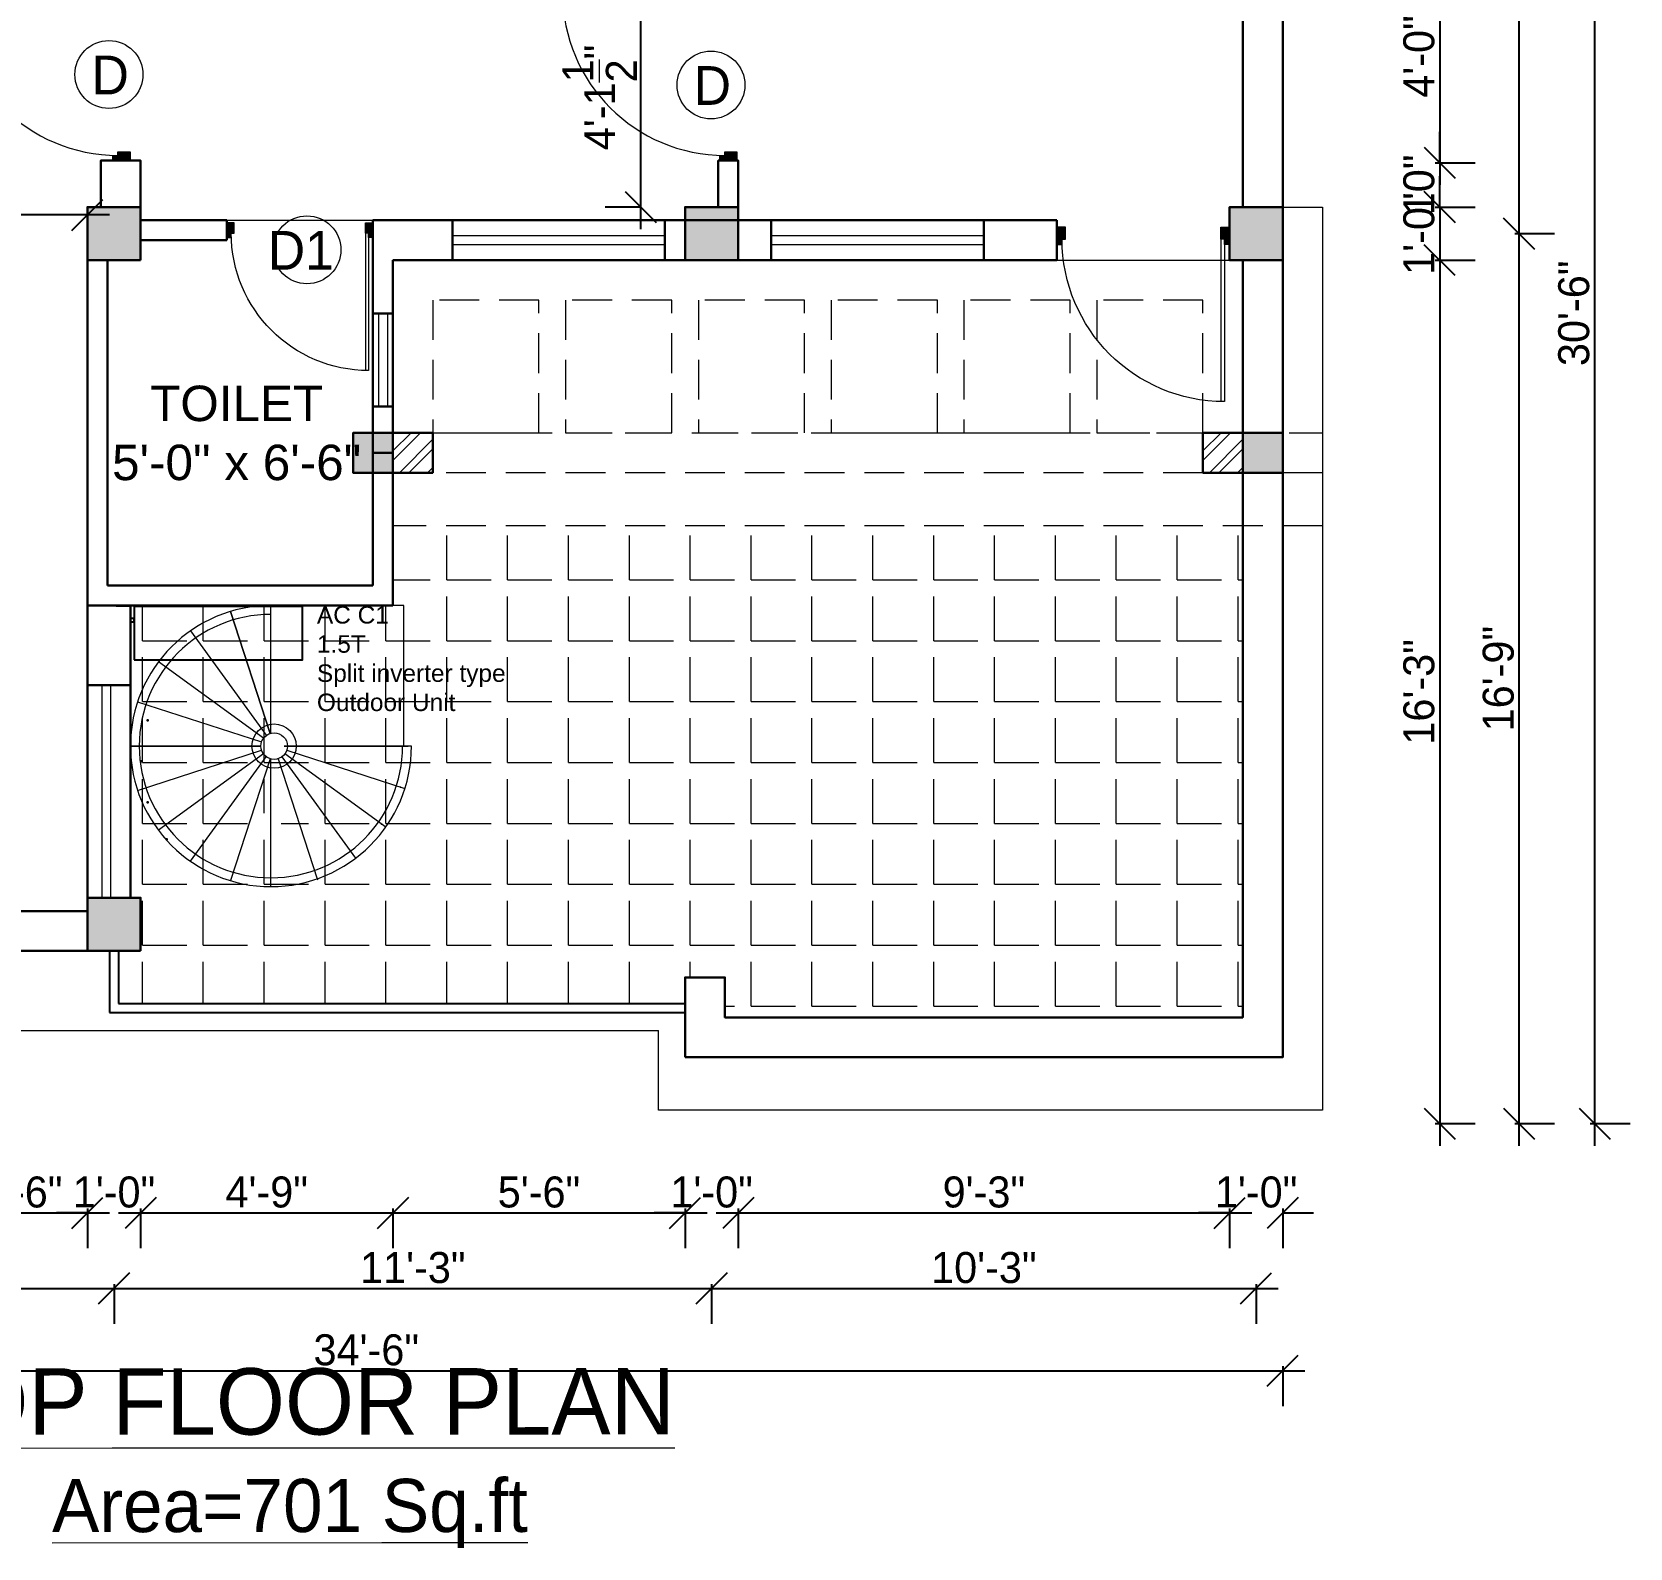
# Model space of a CAD drawing. Header units: inches. Extents: x 28835 to 36795, y -18828 to -9750.
# Drawn here: x 36434.4 to 36795.4, y -13843.1 to -13500.7 of the extents above; entities that cross this region are included whole.
import ezdxf

# ---------------------------------------------------------------- set-up
doc = ezdxf.new("R2010")
doc.units = ezdxf.units.IN
doc.header["$LTSCALE"] = 12
doc.header["$MEASUREMENT"] = 0
doc.linetypes.add('DASHED', pattern=[0.75, 0.5, -0.25])
doc.layers.add('06. Text', color=114, linetype='Continuous')
for name, color, linetype, lineweight in [('colum', 250, 'Continuous', 30), ('dimention', 5, 'Continuous', 9), ('dimentions', 5, 'Continuous', 9), ('Elevation', 114, 'Continuous', 20), ('Ha2', 31, 'Continuous', 0), ('HATCH', 11, 'Continuous', 9), ('N_DOOR', 32, 'Continuous', 13), ('railing', 210, 'Continuous', 25), ('S tie beam', 140, 'DASHED', 18), ('STAIRCASE', 6, 'Continuous', 9), ('Text', 7, 'Continuous', 5), ('Wall', 1, 'Continuous', 30), ('window', 6, 'Continuous', 9)]:
    doc.layers.add(name, color=color, linetype=linetype, lineweight=lineweight)
doc.styles.add('arial', font='arial.ttf')
doc.styles.add('Bijay', font='', dxfattribs={"height": 8})
doc.styles.add('KBS', font='GOTHIC.TTF')
doc.styles.add('Times', font='GOTHIC.TTF')
doc.styles.get('Bijay').set_extended_font_data('Serifa BT')
doc.dimstyles.new('D75', dxfattribs={"dimtxt": 7, "dimasz": 7, "dimexe": 8, "dimexo": 24, "dimgap": 1, "dimtad": 1, "dimdec": 1, "dimzin": 3, "dimdsep": 46, "dimlunit": 4, "dimtxsty": 'Times', "dimblk": 'OBLIQUE', "dimcen": 0, "dimdle": 5, "dimaunit": 1, "dimadec": 3, "dimazin": 0, "dimtfac": 1, "dimtdec": 1, "dimtix": 1, "dimtofl": 0, "dimtmove": 1, "dimatfit": 0, "dimldrblk": 'OBLIQUE', "dimfxl": 1, "dimfxlon": 1, "dimtolj": 1, "dimtzin": 0, "dimarcsym": 0})

# ---------------------------------------------------------------- blocks, each defined once
blk = doc.blocks.new('_Oblique')
at = {"color": 0, "linetype": 'ByBlock', "lineweight": -2}
blk.add_line((-0.5, -0.5), (0.5, 0.5), dxfattribs=at)
blk = doc.blocks.new('*D1259')
at = {"layer": 'Defpoints', "color": 0, "ltscale": 25, "transparency": 16777216}
for p in [(36583.43, -13490.76), (36571.87, -13540.26), (36583.46, -13540.26)]:
    blk.add_point(p, dxfattribs=at)
at = {"layer": 'dimentions', "color": 0, "lineweight": -2, "ltscale": 25, "transparency": 16777216}
for p, q in [((36571.87, -13485.76), (36571.87, -13545.26)), ((36571.87, -13490.76), (36563.87, -13490.76)), ((36571.87, -13540.26), (36563.87, -13540.26))]:
    blk.add_line(p, q, dxfattribs=at)
at = {"layer": 'dimentions', "color": 0, "lineweight": -2, "ltscale": 25, "transparency": 16777216, "xscale": 7, "yscale": 7, "zscale": 7}
for p, rotation in [((36571.87, -13490.76), 90), ((36571.87, -13540.26), 270)]:
    blk.add_blockref('_Oblique', p, dxfattribs=dict(at, rotation=rotation))
at = {"layer": 'dimentions', "color": 0, "ltscale": 25, "transparency": 16777216, "insert": (36562.61, -13515.51), "char_height": 7, "attachment_point": 5, "rotation": 90, "style": 'Times'}
blk.add_mtext('\\A1;4\'-1{\\H1x;\\S1/2;}"', dxfattribs=at)
blk = doc.blocks.new('D1000')
at = {"linetype": 'Continuous'}
for points in [[(30, 50), (30, 20), (50, 20), (50, -50), (0, -50), (0, 50)], [(970, 50), (970, 20), (950, 20), (950, -50), (1000, -50), (1000, 50)]]:
    blk.add_hatch(color=256, dxfattribs=at).paths.add_polyline_path(points)
at = {"color": 0, "linetype": 'Continuous'}
for p, q in [((950, 20), (950, 959.8)), ((970, 50), (970, 960))]:
    blk.add_line(p, q, dxfattribs=at)
at = {"linetype": 'Continuous'}
for points in [[(30, 50), (30, 20), (50, 20), (50, -50), (0, -50), (0, 50)], [(970, 50), (970, 20), (950, 20), (950, -50), (1000, -50), (1000, 50)]]:
    blk.add_lwpolyline(points, close=True, dxfattribs=at)
blk.add_arc((970, 20), 940, 90, 180, dxfattribs=at)
blk = doc.blocks.new('*D1260')
at = {"layer": 'Defpoints', "color": 0, "ltscale": 25, "transparency": 16777216}
for p in [(36397.9, -13540.26), (36446.9, -13540.26), (36397.9, -13542.04)]:
    blk.add_point(p, dxfattribs=at)
at = {"layer": 'dimentions', "color": 0, "lineweight": -2, "ltscale": 25, "transparency": 16777216}
for p, q in [((36451.9, -13542.04), (36392.9, -13542.04)), ((36397.9, -13542.04), (36397.9, -13550.04)), ((36446.9, -13542.04), (36446.9, -13550.04))]:
    blk.add_line(p, q, dxfattribs=at)
at = {"layer": 'dimentions', "color": 0, "lineweight": -2, "ltscale": 25, "transparency": 16777216, "xscale": 7, "yscale": 7, "zscale": 7, "rotation": 180}
blk.add_blockref('_Oblique', (36397.9, -13542.04), dxfattribs=at)
at = {"layer": 'dimentions', "color": 0, "lineweight": -2, "ltscale": 25, "transparency": 16777216, "xscale": 7, "yscale": 7, "zscale": 7}
blk.add_blockref('_Oblique', (36446.9, -13542.04), dxfattribs=at)
at = {"layer": 'dimentions', "color": 0, "ltscale": 25, "transparency": 16777216, "insert": (36422.4, -13537.45), "char_height": 7, "attachment_point": 5, "style": 'Times'}
blk.add_mtext('\\A1;4\'-1"', dxfattribs=at)
blk = doc.blocks.new('*D1264')
at = {"layer": 'Defpoints', "color": 0, "ltscale": 12, "transparency": 16777216}
for p in [(36416.98, -13708.26), (36446.9, -13708.26), (36446.9, -13767.42)]:
    blk.add_point(p, dxfattribs=at)
at = {"layer": 'dimention', "color": 0, "lineweight": -2, "ltscale": 12, "transparency": 16777216}
for p, q in [((36411.98, -13767.42), (36451.9, -13767.42)), ((36416.98, -13766.42), (36416.98, -13775.42)), ((36446.9, -13766.42), (36446.9, -13775.42))]:
    blk.add_line(p, q, dxfattribs=at)
at = {"layer": 'dimention', "color": 0, "lineweight": -2, "ltscale": 12, "transparency": 16777216, "xscale": 7, "yscale": 7, "zscale": 7, "rotation": 180}
blk.add_blockref('_Oblique', (36416.98, -13767.42), dxfattribs=at)
at = {"layer": 'dimention', "color": 0, "lineweight": -2, "ltscale": 12, "transparency": 16777216, "xscale": 7, "yscale": 7, "zscale": 7}
blk.add_blockref('_Oblique', (36446.9, -13767.42), dxfattribs=at)
at = {"layer": 'dimention', "color": 0, "ltscale": 12, "transparency": 16777216, "insert": (36431.94, -13762.75), "char_height": 7, "attachment_point": 5, "style": 'Times'}
blk.add_mtext('\\A1;2\'-6"', dxfattribs=at)
blk = doc.blocks.new('*D1265')
at = {"layer": 'Defpoints', "color": 0, "ltscale": 12, "transparency": 16777216}
for p in [(36446.9, -13708.26), (36458.9, -13708.26), (36458.9, -13767.42)]:
    blk.add_point(p, dxfattribs=at)
at = {"layer": 'dimention', "color": 0, "lineweight": -2, "ltscale": 12, "transparency": 16777216}
for p, q in [((36446.9, -13767.42), (36439.9, -13767.42)), ((36446.9, -13766.42), (36446.9, -13775.42)), ((36458.9, -13766.42), (36458.9, -13775.42)), ((36458.9, -13767.42), (36465.9, -13767.42))]:
    blk.add_line(p, q, dxfattribs=at)
at = {"layer": 'dimention', "color": 0, "lineweight": -2, "ltscale": 12, "transparency": 16777216, "xscale": 7, "yscale": 7, "zscale": 7}
blk.add_blockref('_Oblique', (36446.9, -13767.42), dxfattribs=at)
at = {"layer": 'dimention', "color": 0, "lineweight": -2, "ltscale": 12, "transparency": 16777216, "xscale": 7, "yscale": 7, "zscale": 7, "rotation": 180}
blk.add_blockref('_Oblique', (36458.9, -13767.42), dxfattribs=at)
at = {"layer": 'dimention', "color": 0, "ltscale": 12, "transparency": 16777216, "insert": (36452.9, -13762.75), "char_height": 7, "attachment_point": 5, "style": 'Times'}
blk.add_mtext('\\A1;1\'-0"', dxfattribs=at)
blk = doc.blocks.new('*D1266')
at = {"layer": 'Defpoints', "color": 0, "ltscale": 12, "transparency": 16777216}
for p in [(36515.9, -13630.26), (36458.9, -13708.26), (36515.9, -13767.42)]:
    blk.add_point(p, dxfattribs=at)
at = {"layer": 'dimention', "color": 0, "lineweight": -2, "ltscale": 12, "transparency": 16777216}
for p, q in [((36453.9, -13767.42), (36520.9, -13767.42)), ((36458.9, -13766.42), (36458.9, -13775.42)), ((36515.9, -13766.42), (36515.9, -13775.42))]:
    blk.add_line(p, q, dxfattribs=at)
at = {"layer": 'dimention', "color": 0, "lineweight": -2, "ltscale": 12, "transparency": 16777216, "xscale": 7, "yscale": 7, "zscale": 7, "rotation": 180}
blk.add_blockref('_Oblique', (36458.9, -13767.42), dxfattribs=at)
at = {"layer": 'dimention', "color": 0, "lineweight": -2, "ltscale": 12, "transparency": 16777216, "xscale": 7, "yscale": 7, "zscale": 7}
blk.add_blockref('_Oblique', (36515.9, -13767.42), dxfattribs=at)
at = {"layer": 'dimention', "color": 0, "ltscale": 12, "transparency": 16777216, "insert": (36487.4, -13762.75), "char_height": 7, "attachment_point": 5, "style": 'Times'}
blk.add_mtext('\\A1;4\'-9"', dxfattribs=at)
blk = doc.blocks.new('*D1267')
at = {"layer": 'Defpoints', "color": 0, "ltscale": 12, "transparency": 16777216}
for p in [(36581.9, -13552.26), (36515.9, -13630.26), (36581.9, -13767.42)]:
    blk.add_point(p, dxfattribs=at)
at = {"layer": 'dimention', "color": 0, "lineweight": -2, "ltscale": 12, "transparency": 16777216}
for p, q in [((36510.9, -13767.42), (36586.9, -13767.42)), ((36515.9, -13766.42), (36515.9, -13775.42)), ((36581.9, -13766.42), (36581.9, -13775.42))]:
    blk.add_line(p, q, dxfattribs=at)
at = {"layer": 'dimention', "color": 0, "lineweight": -2, "ltscale": 12, "transparency": 16777216, "xscale": 7, "yscale": 7, "zscale": 7, "rotation": 180}
blk.add_blockref('_Oblique', (36515.9, -13767.42), dxfattribs=at)
at = {"layer": 'dimention', "color": 0, "lineweight": -2, "ltscale": 12, "transparency": 16777216, "xscale": 7, "yscale": 7, "zscale": 7}
blk.add_blockref('_Oblique', (36581.9, -13767.42), dxfattribs=at)
at = {"layer": 'dimention', "color": 0, "ltscale": 12, "transparency": 16777216, "insert": (36548.9, -13762.75), "char_height": 7, "attachment_point": 5, "style": 'Times'}
blk.add_mtext('\\A1;5\'-6"', dxfattribs=at)
blk = doc.blocks.new('*D1268')
at = {"layer": 'Defpoints', "color": 0, "ltscale": 12, "transparency": 16777216}
for p in [(36581.9, -13552.26), (36593.9, -13552.26), (36593.9, -13767.42)]:
    blk.add_point(p, dxfattribs=at)
at = {"layer": 'dimention', "color": 0, "lineweight": -2, "ltscale": 12, "transparency": 16777216}
for p, q in [((36581.9, -13767.42), (36574.9, -13767.42)), ((36581.9, -13766.42), (36581.9, -13775.42)), ((36593.9, -13766.42), (36593.9, -13775.42)), ((36593.9, -13767.42), (36600.9, -13767.42))]:
    blk.add_line(p, q, dxfattribs=at)
at = {"layer": 'dimention', "color": 0, "lineweight": -2, "ltscale": 12, "transparency": 16777216, "xscale": 7, "yscale": 7, "zscale": 7}
blk.add_blockref('_Oblique', (36581.9, -13767.42), dxfattribs=at)
at = {"layer": 'dimention', "color": 0, "lineweight": -2, "ltscale": 12, "transparency": 16777216, "xscale": 7, "yscale": 7, "zscale": 7, "rotation": 180}
blk.add_blockref('_Oblique', (36593.9, -13767.42), dxfattribs=at)
at = {"layer": 'dimention', "color": 0, "ltscale": 12, "transparency": 16777216, "insert": (36587.9, -13762.75), "char_height": 7, "attachment_point": 5, "style": 'Times'}
blk.add_mtext('\\A1;1\'-0"', dxfattribs=at)
blk = doc.blocks.new('*D1269')
at = {"layer": 'Defpoints', "color": 0, "ltscale": 12, "transparency": 16777216}
for p in [(36593.9, -13552.26), (36704.9, -13552.26), (36704.9, -13767.42)]:
    blk.add_point(p, dxfattribs=at)
at = {"layer": 'dimention', "color": 0, "lineweight": -2, "ltscale": 12, "transparency": 16777216}
for p, q in [((36588.9, -13767.42), (36709.9, -13767.42)), ((36593.9, -13766.42), (36593.9, -13775.42)), ((36704.9, -13766.42), (36704.9, -13775.42))]:
    blk.add_line(p, q, dxfattribs=at)
at = {"layer": 'dimention', "color": 0, "lineweight": -2, "ltscale": 12, "transparency": 16777216, "xscale": 7, "yscale": 7, "zscale": 7, "rotation": 180}
blk.add_blockref('_Oblique', (36593.9, -13767.42), dxfattribs=at)
at = {"layer": 'dimention', "color": 0, "lineweight": -2, "ltscale": 12, "transparency": 16777216, "xscale": 7, "yscale": 7, "zscale": 7}
blk.add_blockref('_Oblique', (36704.9, -13767.42), dxfattribs=at)
at = {"layer": 'dimention', "color": 0, "ltscale": 12, "transparency": 16777216, "insert": (36649.4, -13762.75), "char_height": 7, "attachment_point": 5, "style": 'Times'}
blk.add_mtext('\\A1;9\'-3"', dxfattribs=at)
blk = doc.blocks.new('*D1270')
at = {"layer": 'Defpoints', "color": 0, "ltscale": 12, "transparency": 16777216}
for p in [(36704.9, -13552.26), (36716.9, -13552.26), (36716.9, -13767.42)]:
    blk.add_point(p, dxfattribs=at)
at = {"layer": 'dimention', "color": 0, "lineweight": -2, "ltscale": 12, "transparency": 16777216}
for p, q in [((36704.9, -13767.42), (36697.9, -13767.42)), ((36704.9, -13766.42), (36704.9, -13775.42)), ((36716.9, -13766.42), (36716.9, -13775.42)), ((36716.9, -13767.42), (36723.9, -13767.42))]:
    blk.add_line(p, q, dxfattribs=at)
at = {"layer": 'dimention', "color": 0, "lineweight": -2, "ltscale": 12, "transparency": 16777216, "xscale": 7, "yscale": 7, "zscale": 7}
blk.add_blockref('_Oblique', (36704.9, -13767.42), dxfattribs=at)
at = {"layer": 'dimention', "color": 0, "lineweight": -2, "ltscale": 12, "transparency": 16777216, "xscale": 7, "yscale": 7, "zscale": 7, "rotation": 180}
blk.add_blockref('_Oblique', (36716.9, -13767.42), dxfattribs=at)
at = {"layer": 'dimention', "color": 0, "ltscale": 12, "transparency": 16777216, "insert": (36710.9, -13762.75), "char_height": 7, "attachment_point": 5, "style": 'Times'}
blk.add_mtext('\\A1;1\'-0"', dxfattribs=at)
blk = doc.blocks.new('*D1271')
at = {"layer": 'Defpoints', "color": 0, "ltscale": 12, "transparency": 16777216}
for p in [(36338.9, -13708.26), (36452.9, -13708.26), (36452.9, -13784.49)]:
    blk.add_point(p, dxfattribs=at)
at = {"layer": 'dimention', "color": 0, "lineweight": -2, "ltscale": 12, "transparency": 16777216}
for p, q in [((36333.9, -13784.49), (36457.9, -13784.49)), ((36338.9, -13783.49), (36338.9, -13792.49)), ((36452.9, -13783.49), (36452.9, -13792.49))]:
    blk.add_line(p, q, dxfattribs=at)
at = {"layer": 'dimention', "color": 0, "lineweight": -2, "ltscale": 12, "transparency": 16777216, "xscale": 7, "yscale": 7, "zscale": 7, "rotation": 180}
blk.add_blockref('_Oblique', (36338.9, -13784.49), dxfattribs=at)
at = {"layer": 'dimention', "color": 0, "lineweight": -2, "ltscale": 12, "transparency": 16777216, "xscale": 7, "yscale": 7, "zscale": 7}
blk.add_blockref('_Oblique', (36452.9, -13784.49), dxfattribs=at)
at = {"layer": 'dimention', "color": 0, "ltscale": 12, "transparency": 16777216, "insert": (36395.9, -13779.81), "char_height": 7, "attachment_point": 5, "style": 'Times'}
blk.add_mtext('\\A1;9\'-6"', dxfattribs=at)
blk = doc.blocks.new('*D1272')
at = {"layer": 'Defpoints', "color": 0, "ltscale": 12, "transparency": 16777216}
for p in [(36587.9, -13552.26), (36452.9, -13708.26), (36587.9, -13784.49)]:
    blk.add_point(p, dxfattribs=at)
at = {"layer": 'dimention', "color": 0, "lineweight": -2, "ltscale": 12, "transparency": 16777216}
for p, q in [((36447.9, -13784.49), (36592.9, -13784.49)), ((36452.9, -13783.49), (36452.9, -13792.49)), ((36587.9, -13783.49), (36587.9, -13792.49))]:
    blk.add_line(p, q, dxfattribs=at)
at = {"layer": 'dimention', "color": 0, "lineweight": -2, "ltscale": 12, "transparency": 16777216, "xscale": 7, "yscale": 7, "zscale": 7, "rotation": 180}
blk.add_blockref('_Oblique', (36452.9, -13784.49), dxfattribs=at)
at = {"layer": 'dimention', "color": 0, "lineweight": -2, "ltscale": 12, "transparency": 16777216, "xscale": 7, "yscale": 7, "zscale": 7}
blk.add_blockref('_Oblique', (36587.9, -13784.49), dxfattribs=at)
at = {"layer": 'dimention', "color": 0, "ltscale": 12, "transparency": 16777216, "insert": (36520.4, -13779.81), "char_height": 7, "attachment_point": 5, "style": 'Times'}
blk.add_mtext('\\A1;11\'-3"', dxfattribs=at)
blk = doc.blocks.new('*D1273')
at = {"layer": 'Defpoints', "color": 0, "ltscale": 12, "transparency": 16777216}
for p in [(36587.9, -13552.26), (36710.9, -13552.26), (36710.9, -13784.49)]:
    blk.add_point(p, dxfattribs=at)
at = {"layer": 'dimention', "color": 0, "lineweight": -2, "ltscale": 12, "transparency": 16777216}
for p, q in [((36582.9, -13784.49), (36715.9, -13784.49)), ((36587.9, -13783.49), (36587.9, -13792.49)), ((36710.9, -13783.49), (36710.9, -13792.49))]:
    blk.add_line(p, q, dxfattribs=at)
at = {"layer": 'dimention', "color": 0, "lineweight": -2, "ltscale": 12, "transparency": 16777216, "xscale": 7, "yscale": 7, "zscale": 7, "rotation": 180}
blk.add_blockref('_Oblique', (36587.9, -13784.49), dxfattribs=at)
at = {"layer": 'dimention', "color": 0, "lineweight": -2, "ltscale": 12, "transparency": 16777216, "xscale": 7, "yscale": 7, "zscale": 7}
blk.add_blockref('_Oblique', (36710.9, -13784.49), dxfattribs=at)
at = {"layer": 'dimention', "color": 0, "ltscale": 12, "transparency": 16777216, "insert": (36649.4, -13779.81), "char_height": 7, "attachment_point": 5, "style": 'Times'}
blk.add_mtext('\\A1;10\'-3"', dxfattribs=at)
blk = doc.blocks.new('*D1274')
at = {"layer": 'Defpoints', "color": 0, "ltscale": 12, "transparency": 16777216}
for p in [(36716.9, -13552.26), (36302.88, -13708.26), (36716.9, -13803.07)]:
    blk.add_point(p, dxfattribs=at)
at = {"layer": 'dimention', "color": 0, "lineweight": -2, "ltscale": 12, "transparency": 16777216}
for p, q in [((36297.88, -13803.07), (36721.9, -13803.07)), ((36302.88, -13802.07), (36302.88, -13811.07)), ((36716.9, -13802.07), (36716.9, -13811.07))]:
    blk.add_line(p, q, dxfattribs=at)
at = {"layer": 'dimention', "color": 0, "lineweight": -2, "ltscale": 12, "transparency": 16777216, "xscale": 7, "yscale": 7, "zscale": 7, "rotation": 180}
blk.add_blockref('_Oblique', (36302.88, -13803.07), dxfattribs=at)
at = {"layer": 'dimention', "color": 0, "lineweight": -2, "ltscale": 12, "transparency": 16777216, "xscale": 7, "yscale": 7, "zscale": 7}
blk.add_blockref('_Oblique', (36716.9, -13803.07), dxfattribs=at)
at = {"layer": 'dimention', "color": 0, "ltscale": 12, "transparency": 16777216, "insert": (36509.89, -13798.39), "char_height": 7, "attachment_point": 5, "style": 'Times'}
blk.add_mtext('\\A1;34\'-6"', dxfattribs=at)
blk = doc.blocks.new('*D1303')
at = {"layer": 'Defpoints', "color": 0, "ltscale": 12, "transparency": 16777216}
for p in [(36716.9, -13482.26), (36716.9, -13530.26), (36752.37, -13530.26)]:
    blk.add_point(p, dxfattribs=at)
at = {"layer": 'dimention', "color": 0, "lineweight": -2, "ltscale": 12, "transparency": 16777216}
for p, q in [((36752.37, -13477.26), (36752.37, -13535.26)), ((36751.37, -13482.26), (36760.37, -13482.26)), ((36751.37, -13530.26), (36760.37, -13530.26))]:
    blk.add_line(p, q, dxfattribs=at)
at = {"layer": 'dimention', "color": 0, "lineweight": -2, "ltscale": 12, "transparency": 16777216, "xscale": 7, "yscale": 7, "zscale": 7}
for p, rotation in [((36752.37, -13482.26), 90), ((36752.37, -13530.26), 270)]:
    blk.add_blockref('_Oblique', p, dxfattribs=dict(at, rotation=rotation))
at = {"layer": 'dimention', "color": 0, "ltscale": 12, "transparency": 16777216, "insert": (36747.7, -13506.26), "char_height": 7, "attachment_point": 5, "rotation": 90, "style": 'Times'}
blk.add_mtext('\\A1;4\'-0"', dxfattribs=at)
blk = doc.blocks.new('*D1304')
at = {"layer": 'Defpoints', "color": 0, "ltscale": 12, "transparency": 16777216}
for p in [(36716.9, -13530.26), (36716.9, -13540.26), (36752.37, -13540.26)]:
    blk.add_point(p, dxfattribs=at)
at = {"layer": 'dimention', "color": 0, "lineweight": -2, "ltscale": 12, "transparency": 16777216}
for p, q in [((36752.37, -13530.26), (36752.37, -13523.26)), ((36751.37, -13530.26), (36760.37, -13530.26)), ((36751.37, -13540.26), (36760.37, -13540.26)), ((36752.37, -13540.26), (36752.37, -13547.26))]:
    blk.add_line(p, q, dxfattribs=at)
at = {"layer": 'dimention', "color": 0, "lineweight": -2, "ltscale": 12, "transparency": 16777216, "xscale": 7, "yscale": 7, "zscale": 7}
for p, rotation in [((36752.37, -13530.26), 270), ((36752.37, -13540.26), 90)]:
    blk.add_blockref('_Oblique', p, dxfattribs=dict(at, rotation=rotation))
at = {"layer": 'dimention', "color": 0, "ltscale": 12, "transparency": 16777216, "insert": (36747.7, -13535.26), "char_height": 7, "attachment_point": 5, "rotation": 90, "style": 'Times'}
blk.add_mtext('\\A1;10"', dxfattribs=at)
blk = doc.blocks.new('*D1305')
at = {"layer": 'Defpoints', "color": 0, "ltscale": 12, "transparency": 16777216}
for p in [(36716.9, -13540.26), (36716.9, -13552.26), (36752.37, -13552.26)]:
    blk.add_point(p, dxfattribs=at)
at = {"layer": 'dimention', "color": 0, "lineweight": -2, "ltscale": 12, "transparency": 16777216}
for p, q in [((36752.37, -13540.26), (36752.37, -13533.26)), ((36751.37, -13540.26), (36760.37, -13540.26)), ((36751.37, -13552.26), (36760.37, -13552.26)), ((36752.37, -13552.26), (36752.37, -13559.26))]:
    blk.add_line(p, q, dxfattribs=at)
at = {"layer": 'dimention', "color": 0, "lineweight": -2, "ltscale": 12, "transparency": 16777216, "xscale": 7, "yscale": 7, "zscale": 7}
for p, rotation in [((36752.37, -13540.26), 270), ((36752.37, -13552.26), 90)]:
    blk.add_blockref('_Oblique', p, dxfattribs=dict(at, rotation=rotation))
at = {"layer": 'dimention', "color": 0, "ltscale": 12, "transparency": 16777216, "insert": (36747.7, -13546.26), "char_height": 7, "attachment_point": 5, "rotation": 90, "style": 'Times'}
blk.add_mtext('\\A1;1\'-0"', dxfattribs=at)
blk = doc.blocks.new('*D1306')
at = {"layer": 'Defpoints', "color": 0, "ltscale": 12, "transparency": 16777216}
for p in [(36716.9, -13552.26), (36716.9, -13747.26), (36752.37, -13747.26)]:
    blk.add_point(p, dxfattribs=at)
at = {"layer": 'dimention', "color": 0, "lineweight": -2, "ltscale": 12, "transparency": 16777216}
for p, q in [((36752.37, -13547.26), (36752.37, -13752.26)), ((36751.37, -13552.26), (36760.37, -13552.26)), ((36751.37, -13747.26), (36760.37, -13747.26))]:
    blk.add_line(p, q, dxfattribs=at)
at = {"layer": 'dimention', "color": 0, "lineweight": -2, "ltscale": 12, "transparency": 16777216, "xscale": 7, "yscale": 7, "zscale": 7}
for p, rotation in [((36752.37, -13552.26), 90), ((36752.37, -13747.26), 270)]:
    blk.add_blockref('_Oblique', p, dxfattribs=dict(at, rotation=rotation))
at = {"layer": 'dimention', "color": 0, "ltscale": 12, "transparency": 16777216, "insert": (36747.7, -13649.76), "char_height": 7, "attachment_point": 5, "rotation": 90, "style": 'Times'}
blk.add_mtext('\\A1;16\'-3"', dxfattribs=at)
blk = doc.blocks.new('*D1307')
at = {"layer": 'Defpoints', "color": 0, "ltscale": 12, "transparency": 16777216}
for p in [(36710.41, -13546.26), (36770.32, -13546.26), (36710.41, -13747.26)]:
    blk.add_point(p, dxfattribs=at)
at = {"layer": 'dimention', "color": 0, "lineweight": -2, "ltscale": 12, "transparency": 16777216}
for p, q in [((36770.32, -13752.26), (36770.32, -13541.26)), ((36769.32, -13546.26), (36778.32, -13546.26)), ((36769.32, -13747.26), (36778.32, -13747.26))]:
    blk.add_line(p, q, dxfattribs=at)
at = {"layer": 'dimention', "color": 0, "lineweight": -2, "ltscale": 12, "transparency": 16777216, "xscale": 7, "yscale": 7, "zscale": 7}
for p, rotation in [((36770.32, -13546.26), 90), ((36770.32, -13747.26), 270)]:
    blk.add_blockref('_Oblique', p, dxfattribs=dict(at, rotation=rotation))
at = {"layer": 'dimention', "color": 0, "ltscale": 12, "transparency": 16777216, "insert": (36765.64, -13646.76), "char_height": 7, "attachment_point": 5, "rotation": 90, "style": 'Times'}
blk.add_mtext('\\A1;16\'-9"', dxfattribs=at)
blk = doc.blocks.new('*D1308')
at = {"layer": 'Defpoints', "color": 0, "ltscale": 12, "transparency": 16777216}
for p in [(36710.41, -13387.26), (36770.32, -13387.26), (36710.41, -13546.26)]:
    blk.add_point(p, dxfattribs=at)
at = {"layer": 'dimention', "color": 0, "lineweight": -2, "ltscale": 12, "transparency": 16777216}
for p, q in [((36770.32, -13551.26), (36770.32, -13382.26)), ((36769.32, -13387.26), (36778.32, -13387.26)), ((36769.32, -13546.26), (36778.32, -13546.26))]:
    blk.add_line(p, q, dxfattribs=at)
at = {"layer": 'dimention', "color": 0, "lineweight": -2, "ltscale": 12, "transparency": 16777216, "xscale": 7, "yscale": 7, "zscale": 7}
for p, rotation in [((36770.32, -13387.26), 90), ((36770.32, -13546.26), 270)]:
    blk.add_blockref('_Oblique', p, dxfattribs=dict(at, rotation=rotation))
at = {"layer": 'dimention', "color": 0, "ltscale": 12, "transparency": 16777216, "insert": (36765.64, -13466.76), "char_height": 7, "attachment_point": 5, "rotation": 90, "style": 'Times'}
blk.add_mtext('\\A1;13\'-3"', dxfattribs=at)
blk = doc.blocks.new('*D1309')
at = {"layer": 'Defpoints', "color": 0, "ltscale": 12, "transparency": 16777216}
for p in [(36710.41, -13381.26), (36710.41, -13747.26), (36787.37, -13747.26)]:
    blk.add_point(p, dxfattribs=at)
at = {"layer": 'dimention', "color": 0, "lineweight": -2, "ltscale": 12, "transparency": 16777216}
for p, q in [((36787.37, -13376.26), (36787.37, -13752.26)), ((36786.37, -13381.26), (36795.37, -13381.26)), ((36786.37, -13747.26), (36795.37, -13747.26))]:
    blk.add_line(p, q, dxfattribs=at)
at = {"layer": 'dimention', "color": 0, "lineweight": -2, "ltscale": 12, "transparency": 16777216, "xscale": 7, "yscale": 7, "zscale": 7}
for p, rotation in [((36787.37, -13381.26), 90), ((36787.37, -13747.26), 270)]:
    blk.add_blockref('_Oblique', p, dxfattribs=dict(at, rotation=rotation))
at = {"layer": 'dimention', "color": 0, "ltscale": 12, "transparency": 16777216, "insert": (36782.69, -13564.26), "char_height": 7, "attachment_point": 5, "rotation": 90, "style": 'Times'}
blk.add_mtext('\\A1;30\'-6"', dxfattribs=at)

msp = doc.modelspace()

# ---------------------------------------------------------------- hatches: boundary and pattern name
at = {"layer": 'Ha2'}
for points in [[(36458.9, -13552.26), (36458.9, -13540.26), (36446.9, -13540.26), (36446.9, -13552.26)], [(36593.9, -13552.26), (36593.9, -13540.26), (36581.9, -13540.26), (36581.9, -13552.26)], [(36716.9, -13552.26), (36716.9, -13540.26), (36704.9, -13540.26), (36704.9, -13552.26)], [(36515.9, -13591.26), (36506.9, -13591.26), (36506.9, -13600.26), (36515.9, -13600.26)], [(36716.9, -13591.26), (36707.9, -13591.26), (36707.9, -13600.26), (36716.9, -13600.26)], [(36458.9, -13708.26), (36458.9, -13696.26), (36446.9, -13696.26), (36446.9, -13708.26)]]:
    msp.add_hatch(color=256, dxfattribs=at).paths.add_polyline_path(points)
at = {"layer": 'Ha2', "ltscale": 12}
h = msp.add_hatch(dxfattribs=at)
h.set_pattern_fill('ANSI32', color=256, scale=12)
h.set_pattern_definition([(45, (3693.0607, -2685.0523), (-3.1819805, 3.1819805), []), (45, (3695.182, -2685.0523), (-3.1819805, 3.1819805), [])])
h.paths.add_polyline_path([(36524.9, -13591.26), (36515.9, -13591.26), (36515.9, -13600.26), (36524.9, -13600.26)])
h = msp.add_hatch(dxfattribs=at)
h.set_pattern_fill('ANSI32', color=256, scale=12)
h.set_pattern_definition([(45, (3876.0607, -2685.0523), (-3.1819805, 3.1819805), []), (45, (3878.182, -2685.0523), (-3.1819805, 3.1819805), [])])
h.paths.add_polyline_path([(36707.9, -13591.26), (36698.9, -13591.26), (36698.9, -13600.26), (36707.9, -13600.26)])
at = {"layer": 'HATCH'}
h = msp.add_hatch(dxfattribs=at)
h.set_pattern_fill('ANGLE', color=256, scale=50, style=0)
h.set_pattern_definition([(0, (3693.06, -4150.715), (0, 13.75), [10, -3.75]), (90, (3693.06, -4150.715), (-13.75, 8e-16), [10, -3.75])])
h.paths.add_polyline_path([(36707.9, -13612.26), (36617.75, -13612.26), (36617.75, -13723.26), (36707.9, -13723.26)])
edge = h.paths.add_edge_path(flags=16)
edge.add_arc((36487.69, -13680), 3, 0, 360)
h.paths.add_polyline_path([(36617.75, -13612.26), (36515.9, -13612.26), (36515.9, -13630.26), (36455.9, -13630.26), (36455.9, -13696.26), (36458.9, -13696.26), (36458.9, -13708.26), (36453.9, -13708.26), (36453.9, -13720.14), (36581.9, -13720.14), (36581.9, -13714.26), (36590.9, -13714.26), (36590.9, -13723.26), (36617.75, -13723.26)])

# ---------------------------------------------------------------- linework, layer by layer
at = {"color": 70, "linetype": 'Continuous', "ltscale": 12}
msp.add_lwpolyline([(36456.61, -13633.96), (36456.61, -13630.49), (36446.9, -13630.26), (36446.9, -13699.26), (36344.9, -13699.26), (36344.9, -13696.26), (36332.9, -13696.26), (36332.9, -13699.26), (36311.88, -13699.26), (36311.88, -13642.06), (36312.42, -13642.06), (36312.42, -13641.41)], dxfattribs=at)
at = {"linetype": 'Continuous', "ltscale": 12}
for points in [[(36457.49, -13642.49), (36495.49, -13642.49), (36495.49, -13630.49), (36457.49, -13630.49)], [(36457.49, -13633.22), (36456.61, -13633.22), (36456.61, -13633.96), (36457.49, -13633.96)]]:
    msp.add_lwpolyline(points, close=True, dxfattribs=at)
at = {"layer": 'colum'}
for points in [[(36458.9, -13552.26), (36458.9, -13540.26), (36446.9, -13540.26), (36446.9, -13552.26)], [(36593.9, -13552.26), (36593.9, -13540.26), (36581.9, -13540.26), (36581.9, -13552.26)], [(36716.9, -13552.26), (36716.9, -13540.26), (36704.9, -13540.26), (36704.9, -13552.26)], [(36515.9, -13591.26), (36506.9, -13591.26), (36506.9, -13600.26), (36515.9, -13600.26)], [(36716.9, -13591.26), (36707.9, -13591.26), (36707.9, -13600.26), (36716.9, -13600.26)], [(36458.9, -13708.26), (36458.9, -13696.26), (36446.9, -13696.26), (36446.9, -13708.26)]]:
    msp.add_lwpolyline(points, close=True, dxfattribs=at)
at = {"layer": 'Elevation', "flags": 128}
for points in [[(36716.9, -13540.26), (36716.9, -13540.26), (36725.9, -13540.26), (36725.9, -13744.26), (36575.9, -13744.26), (36575.9, -13726.26)], [(36302.88, -13708.26), (36302.88, -13720.26), (36332.9, -13720.26), (36332.9, -13726.26), (36575.9, -13726.26)]]:
    msp.add_lwpolyline(points, dxfattribs=at)
at = {"layer": 'HATCH'}
msp.add_line((36665.9, -13552.26), (36704.9, -13552.26), dxfattribs=at)
at = {"layer": 'railing'}
for p, q in [((36451.9, -13708.26), (36451.9, -13722.14)), ((36453.9, -13708.26), (36453.9, -13720.14)), ((36453.9, -13720.14), (36581.9, -13720.14)), ((36451.9, -13722.14), (36581.9, -13722.14))]:
    msp.add_line(p, q, dxfattribs=at)
at = {"layer": 'S tie beam', "ltscale": 1.5}
msp.add_line((36725.9, -13612.26), (36515.9, -13612.26), dxfattribs=at)
for points in [[(36548.9, -13561.26), (36524.9, -13561.26), (36524.9, -13591.26), (36548.9, -13591.26)], [(36578.9, -13561.26), (36554.9, -13561.26), (36554.9, -13591.26), (36578.9, -13591.26)], [(36608.9, -13561.26), (36584.9, -13561.26), (36584.9, -13591.26), (36608.9, -13591.26)], [(36638.9, -13561.26), (36614.9, -13561.26), (36614.9, -13591.26), (36638.9, -13591.26)], [(36668.9, -13561.26), (36644.9, -13561.26), (36644.9, -13591.26), (36668.9, -13591.26)], [(36698.9, -13561.26), (36674.9, -13561.26), (36674.9, -13591.26), (36698.9, -13591.26)]]:
    msp.add_lwpolyline(points, close=True, dxfattribs=at)
msp.add_lwpolyline([(36515.9, -13591.26), (36725.9, -13591.26), (36725.9, -13600.26), (36515.9, -13600.26)], dxfattribs=at)
at = {"layer": 'STAIRCASE'}
for p, q in [((36478.4, -13543.26), (36511.4, -13543.26)), ((36488.35, -13659), (36488.35, -13630.26)), ((36488.35, -13659.08), (36488.35, -13630.26)), ((36479.19, -13631.61), (36488.14, -13659.14)), ((36488.14, -13659.14), (36479.19, -13631.61)), ((36470.17, -13635.98), (36487.3, -13659.57)), ((36470.17, -13635.98), (36487.3, -13659.57)), ((36486.64, -13660.23), (36462.92, -13643)), ((36486.64, -13660.23), (36462.92, -13643)), ((36458.23, -13651.98), (36486.21, -13661.07)), ((36458.23, -13651.98), (36486.21, -13661.07)), ((36458.23, -13651.98), (36486.21, -13661.07)), ((36456.61, -13662), (36486.07, -13662)), ((36486.07, -13662), (36456.61, -13662)), ((36486.07, -13662), (36456.61, -13662)), ((36458.23, -13672.02), (36486.21, -13662.92)), ((36486.64, -13663.76), (36462.92, -13680.99)), ((36491.35, -13662), (36519.38, -13662)), ((36520.09, -13662), (36491.35, -13662)), ((36514.28, -13680.31), (36491.49, -13663.76)), ((36491.92, -13662.92), (36518.61, -13671.6)), ((36491.92, -13662.92), (36518.61, -13671.6)), ((36470.17, -13688.01), (36487.3, -13664.42)), ((36488.14, -13664.85), (36479.19, -13692.39)), ((36488.35, -13693.74), (36488.35, -13664.91)), ((36489.99, -13664.85), (36498.87, -13692.18)), ((36490.83, -13664.42), (36507.47, -13687.33))]:
    msp.add_line(p, q, dxfattribs=at)
msp.add_lwpolyline([(36518.35, -13662), (36518.35, -13630.26), (36488.35, -13630.26)], dxfattribs=at)
for radius in [5, 3]:
    msp.add_circle((36489.07, -13662), radius, dxfattribs=at)
for radius in [31.74, 29.74]:
    msp.add_arc((36488.35, -13662), radius, 90, 0, dxfattribs=at)
for p in [(36517.6, -13671.27), (36513.34, -13679.63), (36464.79, -13683.08)]:
    msp.add_point(p, dxfattribs=at)
at = {"layer": 'Text'}
for centre in [(36451.75, -13510.33), (36587.76, -13512.7), (36496.49, -13549.92)]:
    msp.add_circle(centre, 7.67, dxfattribs=at)
at = {"layer": 'Wall', "ltscale": 12}
for p, q in [((36478.4, -13543.26), (36458.9, -13543.26)), ((36529.36, -13543.26), (36529.36, -13552.26)), ((36577.36, -13543.26), (36577.36, -13552.26)), ((36601.36, -13543.26), (36601.36, -13552.26)), ((36649.36, -13543.26), (36649.36, -13552.26))]:
    msp.add_line(p, q, dxfattribs=at)
at = {"layer": 'Wall'}
for p, q in [((36665.9, -13543.26), (36511.4, -13543.26)), ((36511.4, -13625.76), (36511.4, -13543.26)), ((36665.9, -13552.26), (36665.9, -13543.26)), ((36458.9, -13547.76), (36478.4, -13547.76)), ((36446.9, -13696.26), (36446.9, -13552.26)), ((36451.4, -13625.76), (36451.4, -13552.26)), ((36665.9, -13552.26), (36515.9, -13552.26)), ((36515.9, -13630.26), (36515.9, -13552.26)), ((36515.9, -13564.28), (36511.4, -13564.28)), ((36515.9, -13585.28), (36511.4, -13585.28)), ((36515.9, -13595.78), (36511.4, -13595.78)), ((36451.4, -13625.76), (36511.4, -13625.76)), ((36446.9, -13630.26), (36515.9, -13630.26)), ((36456.61, -13696.26), (36456.61, -13630.26)), ((36456.61, -13696.26), (36456.61, -13630.26)), ((36456.61, -13648.26), (36446.9, -13648.26)), ((36446.9, -13699.26), (36311.88, -13699.26)), ((36458.9, -13708.26), (36302.88, -13708.26))]:
    msp.add_line(p, q, dxfattribs=at)
at = {"layer": 'Wall', "ltscale": 12}
for points in [[(36716.9, -13540.26), (36716.9, -13372.26), (36575.9, -13372.26), (36575.9, -13372.26), (36575.9, -13381.26)], [(36707.9, -13540.26), (36707.9, -13393.26)], [(36589.4, -13540.26), (36589.4, -13529.76), (36593.9, -13529.76), (36593.9, -13540.26)], [(36716.9, -13552.26), (36716.9, -13732.26), (36581.9, -13732.26)], [(36581.9, -13732.26), (36581.9, -13714.26), (36590.9, -13714.26), (36590.9, -13723.26), (36707.9, -13723.26), (36707.9, -13552.26)]]:
    msp.add_lwpolyline(points, dxfattribs=at)
at = {"layer": 'Wall'}
for points in [[(36458.9, -13540.26), (36458.9, -13529.76), (36449.9, -13529.76), (36449.9, -13540.26)], [(36478.4, -13547.76), (36478.4, -13543.26)]]:
    msp.add_lwpolyline(points, dxfattribs=at)
for points in [[(36524.9, -13591.26), (36515.9, -13591.26), (36515.9, -13600.26), (36524.9, -13600.26)], [(36707.9, -13591.26), (36698.9, -13591.26), (36698.9, -13600.26), (36707.9, -13600.26)]]:
    msp.add_lwpolyline(points, close=True, dxfattribs=at)
for p in [(36460.53, -13656.18), (36459.07, -13665.45), (36460.53, -13674.72), (36464.79, -13683.08)]:
    msp.add_point(p, dxfattribs=at)
at = {"layer": 'window', "ltscale": 12}
for p, q in [((36577.36, -13546.76), (36529.36, -13546.76)), ((36649.36, -13546.76), (36601.36, -13546.76)), ((36577.36, -13548.76), (36529.36, -13548.76)), ((36649.36, -13548.76), (36601.36, -13548.76)), ((36512.65, -13564.28), (36512.65, -13585.28)), ((36514.65, -13564.28), (36514.65, -13585.28)), ((36450.22, -13696.26), (36450.22, -13648.26)), ((36452.22, -13696.26), (36452.22, -13648.26))]:
    msp.add_line(p, q, dxfattribs=at)

# ---------------------------------------------------------------- block references
at = {"layer": 'N_DOOR'}
for p, xscale, yscale, zscale, rotation in [((36454.58, -13529.76), 0.03899999987334013, 0.03899999987334013, 0.03899999987334013, 90), ((36591.68, -13529.76), 0.03899999987334013, 0.03899999987334013, 0.03899999987334013, 90), ((36478.4, -13545.51), -0.03299999999990177, 0.03300000009949144, 0.0330000001230749, 180), ((36665.9, -13546.75), -0.03899999987334013, 0.03899999998975545, 0.03900000001885928, 180)]:
    msp.add_blockref('D1000', p, dxfattribs=dict(at, xscale=xscale, yscale=yscale, zscale=zscale, rotation=rotation))

# ---------------------------------------------------------------- texts
at = {"color": 7, "linetype": 'Continuous', "ltscale": 12, "insert": (36498.74, -13630.38), "char_height": 3.9504, "attachment_point": 1, "style": 'arial'}
msp.add_mtext_dynamic_manual_height_columns('AC C1\\P1.5T\\PSplit inverter type\\POutdoor Unit', width=45.9962, gutter_width=19.75, heights=[0], dxfattribs=at)
at = {"layer": '06. Text', "ltscale": 0.3, "insert": (36480.61, -13591.33), "char_height": 8, "width": 84.1644, "attachment_point": 5, "style": 'Bijay'}
msp.add_mtext('{\\fArial|b0|i0|c0|p34;TOILET\\P5\'-0" x 6\'-6"}', dxfattribs=at)
at = {"layer": 'Text', "char_height": 8.75, "attachment_point": 6, "style": 'KBS'}
for s, insert in [('D', (36456.27, -13510.44)), ('D', (36592.29, -13512.81)), ('D1', (36502.59, -13550.03))]:
    msp.add_mtext(s, dxfattribs=dict(at, insert=insert))
at = {"layer": 'Text', "insert": (36492.64, -13822.81), "char_height": 15, "attachment_point": 5, "rotation": 0.0224}
msp.add_mtext('{\\fCentury Gothic|b0|i0|c0|p34;\\LTOP FLOOR PLAN\\P\\H0.8x;Area=701 Sq.ft}', dxfattribs=at)

# ---------------------------------------------------------------- dimensions: what is measured, and where the dimension line sits
at = {"layer": 'dimention', "ltscale": 12}
for base, p1, p2, picture, middle in [((36787.37, -13747.26), (36710.41, -13381.26), (36710.41, -13747.26), '*D1309', (36782.69, -13564.26)), ((36770.32, -13387.26), (36710.41, -13546.26), (36710.41, -13387.26), '*D1308', (36765.64, -13466.76)), ((36752.37, -13530.26), (36716.9, -13482.26), (36716.9, -13530.26), '*D1303', (36747.7, -13506.26)), ((36752.37, -13540.26), (36716.9, -13530.26), (36716.9, -13540.26), '*D1304', (36747.7, -13535.26)), ((36752.37, -13552.26), (36716.9, -13540.26), (36716.9, -13552.26), '*D1305', (36747.7, -13546.26)), ((36770.32, -13546.26), (36710.41, -13747.26), (36710.41, -13546.26), '*D1307', (36765.64, -13646.76)), ((36752.37, -13747.26), (36716.9, -13552.26), (36716.9, -13747.26), '*D1306', (36747.7, -13649.76))]:
    dim = msp.add_linear_dim(base=base, p1=p1, p2=p2, angle=90, dimstyle='D75', dxfattribs=at)
    dim.commit()
    dim.dimension.update_dxf_attribs({"geometry": picture, "text_midpoint": middle})
for base, p1, p2, picture, middle in [((36716.9, -13803.07), (36302.88, -13708.26), (36716.9, -13552.26), '*D1274', (36509.89, -13798.39)), ((36587.9, -13784.49), (36452.9, -13708.26), (36587.9, -13552.26), '*D1272', (36520.4, -13779.81)), ((36581.9, -13767.42), (36515.9, -13630.26), (36581.9, -13552.26), '*D1267', (36548.9, -13762.75)), ((36593.9, -13767.42), (36581.9, -13552.26), (36593.9, -13552.26), '*D1268', (36587.9, -13762.75)), ((36710.9, -13784.49), (36587.9, -13552.26), (36710.9, -13552.26), '*D1273', (36649.4, -13779.81)), ((36704.9, -13767.42), (36593.9, -13552.26), (36704.9, -13552.26), '*D1269', (36649.4, -13762.75)), ((36716.9, -13767.42), (36704.9, -13552.26), (36716.9, -13552.26), '*D1270', (36710.9, -13762.75)), ((36515.9, -13767.42), (36458.9, -13708.26), (36515.9, -13630.26), '*D1266', (36487.4, -13762.75)), ((36452.9, -13784.49), (36338.9, -13708.26), (36452.9, -13708.26), '*D1271', (36395.9, -13779.81)), ((36446.9, -13767.42), (36416.98, -13708.26), (36446.9, -13708.26), '*D1264', (36431.94, -13762.75)), ((36458.9, -13767.42), (36446.9, -13708.26), (36458.9, -13708.26), '*D1265', (36452.9, -13762.75))]:
    dim = msp.add_linear_dim(base=base, p1=p1, p2=p2, dimstyle='D75', dxfattribs=at)
    dim.commit()
    dim.dimension.update_dxf_attribs({"geometry": picture, "text_midpoint": middle})
at = {"layer": 'dimentions', "ltscale": 25}
dim = msp.add_linear_dim(base=(36571.87, -13540.26), p1=(36583.43, -13490.76), p2=(36583.46, -13540.26), angle=90, dimstyle='D75', override={"dimfxl": 0.125, "dimarcsym": 1}, dxfattribs=at)
dim.commit()
dim.dimension.update_dxf_attribs({"geometry": '*D1259', "text_midpoint": (36562.61, -13515.51)})
dim = msp.add_linear_dim(base=(36397.9, -13542.04), p1=(36446.9, -13540.26), p2=(36397.9, -13540.26), dimstyle='D75', override={"dimfxl": 0.125, "dimarcsym": 1}, dxfattribs=at)
dim.commit()
dim.dimension.update_dxf_attribs({"geometry": '*D1260', "text_midpoint": (36422.4, -13537.45)})

doc.saveas('drawing.dxf')
